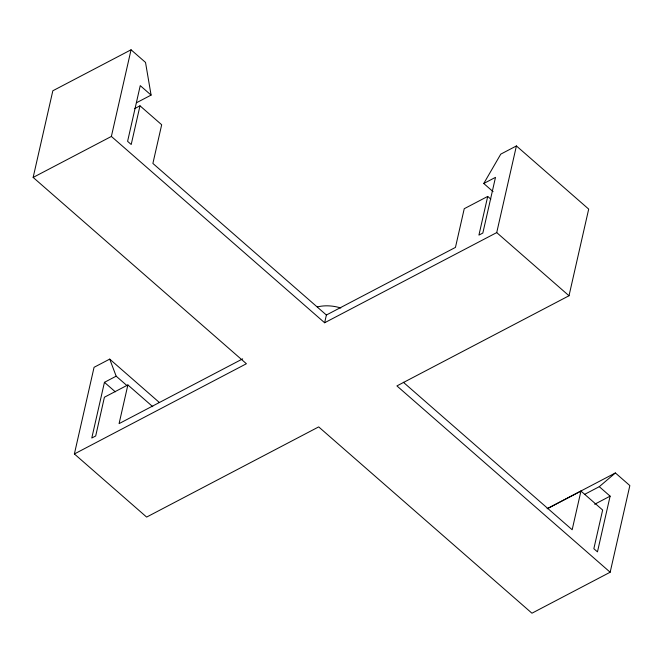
<?xml version="1.0" encoding="UTF-8"?>
<svg xmlns="http://www.w3.org/2000/svg" width="663" height="663" viewBox="0 0 663 663"><rect width="100%" height="100%" fill="white"/><g stroke="black" fill="none" stroke-linecap="round" stroke-linejoin="round"><path stroke-width="0.99" d="M547.174 508.687L615.388 472.951L629.85 485.581L610.167 572.227L531.941 613.209L318.688 426.897L146.631 517.082L74.38 453.956L246.404 363.738L33.15 177.419L52.833 90.773L131.059 49.791L145.52 62.421L151.089 95.099L136.537 102.724M33.15 177.419L111.376 136.437L131.059 49.791M111.376 136.437L324.63 322.757L326.387 315.016L152.888 163.438L161.681 124.752L139.992 105.807L131.208 144.493L127.594 141.335L140.249 85.626L151.089 95.099M74.38 453.956L94.063 367.31L109.71 359.114L159.46 402.582M127.056 385.684L116.174 376.178L104.439 382.327L91.784 438.028L95.696 435.981L104.406 397.228L127.876 384.938L152.747 406.668M127.876 384.938L119.083 423.624L242.666 358.874M490.819 199.14L487.711 196.422L478.926 235.1L482.838 233.053L495.493 177.352L483.758 183.502L493.081 191.648M324.63 322.757L496.72 232.597L516.411 145.943L588.694 209.102L569.011 295.756L396.913 385.916L610.167 572.227M584.725 494.308L599.277 486.683L610.117 496.156L597.462 551.865L593.849 548.707L602.642 510.021L580.954 491.076L572.161 529.754L403.336 382.253M483.758 183.502L500.764 154.139L516.411 145.943M599.277 486.683L615.388 472.951M134.539 108.666L139.992 105.807M487.711 196.422L464.241 208.712L455.456 247.398L326.387 315.016M547.298 508.703L580.954 491.076M594.653 504.261L610.117 496.156M496.72 232.597L569.011 295.756M104.439 382.327L115.321 391.833M109.71 359.114L116.174 376.178M317.328 306.919A32.388 21.962 12.8 0 1 340.799 307.997"/></g></svg>
